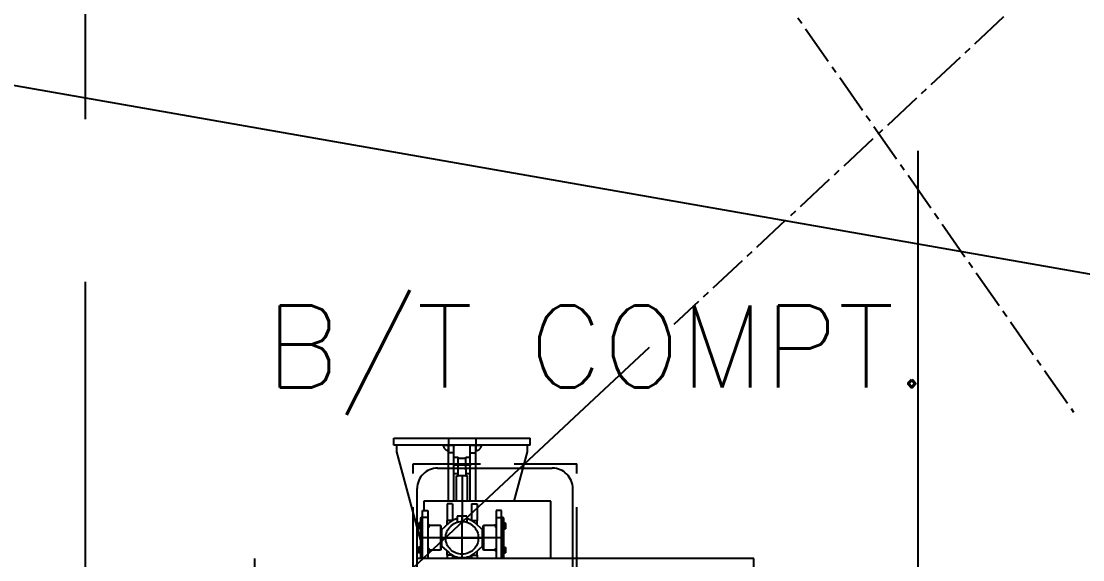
# Model space of a CAD drawing. Header units: millimetres. Extents: x 1638 to 3309, y -435 to 1865.
# Drawn here: x 2386.1 to 2406.12, y -368.13 to -357.96 of the extents above; entities that cross this region are included whole.
import ezdxf

# ---------------------------------------------------------------- set-up
doc = ezdxf.new("R2010")
doc.units = ezdxf.units.MM
doc.linetypes.add('CENTER2', pattern=[1.125, 0.75, -0.125, 0.125, -0.125])
doc.linetypes.add('HIDDEN', pattern=[9.525, 6.35, -3.175])
doc.layers.add('ballast', color=1, linetype='HIDDEN', lineweight=25)
doc.layers.add('Frame', color=243, linetype='Continuous')
doc.layers.add('RED-1', color=1, linetype='Continuous')
doc.styles.add('ROMANS', font='ROMANS.SHX')

# ---------------------------------------------------------------- blocks, each defined once
blk = doc.blocks.new('EXISTING BALLAST SYSTEM')
at = {"color": 8, "linetype": 'Continuous'}
for p, q in [((2387.307, -359.81), (2387.307, -338.734)), ((2403.019, -387.796), (2403.019, -360.404))]:
    blk.add_line(p, q, dxfattribs=at)
at = {"color": 8, "linetype": 'CENTER2'}
for p, q in [((2387.362, -338.734), (2405.949, -365.336)), ((2412.033, -350.97), (2398.409, -363.684))]:
    blk.add_line(p, q, dxfattribs=at)
at = {"color": 8, "linetype": 'HIDDEN'}
for p, q in [((2387.307, -388.278), (2387.307, -359.81)), ((2397.943, -364.119), (2387.307, -374.044)), ((2393.566, -368.403), (2393.566, -366.781)), ((2396.502, -368.403), (2396.502, -366.781))]:
    blk.add_line(p, q, dxfattribs=at)
at = {"color": 8}
for p, q in [((2393.126, -365.832), (2395.701, -365.832)), ((2393.126, -365.961), (2393.126, -365.832)), ((2394.162, -365.96), (2394.162, -365.841)), ((2394.677, -365.96), (2394.677, -365.841)), ((2395.701, -365.961), (2395.701, -365.832)), ((2395.701, -365.961), (2393.126, -365.961)), ((2393.183, -366.088), (2393.183, -365.961)), ((2394.043, -365.96), (2394.162, -365.96)), ((2394.156, -366.107), (2394.156, -365.961)), ((2394.162, -365.96), (2394.162, -365.96)), ((2394.162, -365.96), (2394.162, -365.96)), ((2394.162, -365.96), (2394.28, -365.96)), ((2394.162, -366.078), (2394.162, -365.96)), ((2394.259, -366.107), (2394.259, -365.961)), ((2394.559, -365.96), (2394.677, -365.96)), ((2394.568, -366.107), (2394.568, -365.961)), ((2394.671, -366.107), (2394.671, -365.961)), ((2394.677, -365.96), (2394.677, -365.96)), ((2394.677, -365.96), (2394.677, -365.96)), ((2394.677, -365.96), (2394.796, -365.96)), ((2394.677, -366.078), (2394.677, -365.96)), ((2395.644, -365.961), (2395.644, -366.088)), ((2393.631, -367.743), (2393.183, -366.088)), ((2394.156, -367.017), (2394.156, -366.107)), ((2394.259, -366.107), (2394.156, -366.107)), ((2394.259, -367.017), (2394.259, -366.107)), ((2394.259, -366.188), (2394.341, -366.188)), ((2394.341, -366.428), (2394.341, -366.188)), ((2394.486, -366.214), (2394.341, -366.214)), ((2394.486, -366.188), (2394.568, -366.188)), ((2394.486, -366.428), (2394.486, -366.188)), ((2394.568, -367.017), (2394.568, -366.107)), ((2394.568, -366.107), (2394.671, -366.107)), ((2394.671, -367.017), (2394.671, -366.107)), ((2395.644, -366.088), (2395.393, -367.017)), ((2394.583, -366.342), (2394.244, -366.342)), ((2394.486, -366.342), (2394.341, -366.342)), ((2394.341, -366.538), (2394.341, -366.428)), ((2394.486, -366.428), (2394.486, -366.538)), ((2394.259, -366.497), (2394.341, -366.497)), ((2394.31, -367.017), (2394.31, -366.538)), ((2394.31, -366.538), (2394.341, -366.538)), ((2394.486, -366.538), (2394.341, -366.538)), ((2394.413, -366.523), (2394.413, -367.432)), ((2394.486, -366.497), (2394.568, -366.497)), ((2394.486, -366.538), (2394.517, -366.538)), ((2394.517, -367.017), (2394.517, -366.538)), ((2396.088, -367.017), (2393.692, -367.017)), ((2393.692, -367.017), (2393.692, -367.198)), ((2394.233, -367.069), (2394.13, -367.069)), ((2394.13, -367.069), (2394.13, -367.385)), ((2394.233, -367.069), (2394.233, -367.385)), ((2394.594, -367.069), (2394.697, -367.069)), ((2394.594, -367.069), (2394.594, -367.385)), ((2394.697, -367.069), (2394.697, -367.385)), ((2396.088, -368.099), (2396.088, -367.017)), ((2393.667, -367.326), (2393.667, -367.198)), ((2393.667, -367.198), (2393.77, -367.198)), ((2393.77, -367.198), (2393.77, -367.326)), ((2395.057, -367.198), (2395.057, -367.326)), ((2395.16, -367.198), (2395.057, -367.198)), ((2395.16, -367.326), (2395.16, -367.198)), ((2393.592, -367.439), (2393.596, -367.431)), ((2393.592, -367.439), (2393.592, -367.485)), ((2393.627, -367.431), (2393.596, -367.431)), ((2393.627, -367.458), (2393.596, -367.458)), ((2393.627, -367.431), (2393.627, -367.458)), ((2393.627, -367.442), (2393.631, -367.442)), ((2393.627, -367.458), (2393.627, -367.512)), ((2393.631, -367.337), (2393.641, -367.326)), ((2393.631, -367.337), (2393.631, -367.713)), ((2393.667, -367.326), (2393.641, -367.326)), ((2393.641, -367.713), (2393.641, -367.326)), ((2393.667, -368.099), (2393.667, -367.326)), ((2393.77, -367.326), (2393.667, -367.326)), ((2393.77, -367.326), (2393.77, -368.099)), ((2393.77, -367.454), (2393.78, -367.454)), ((2393.785, -367.46), (2393.78, -367.454)), ((2393.78, -367.454), (2393.78, -367.516)), ((2393.785, -367.46), (2393.785, -367.51)), ((2394.163, -367.435), (2394.027, -367.558)), ((2394.233, -367.385), (2394.13, -367.385)), ((2394.13, -367.465), (2394.13, -367.385)), ((2394.233, -367.386), (2394.233, -367.385)), ((2394.323, -367.301), (2394.323, -367.417)), ((2394.413, -367.301), (2394.323, -367.301)), ((2394.504, -367.301), (2394.413, -367.301)), ((2394.413, -367.713), (2394.413, -367.324)), ((2394.504, -367.301), (2394.504, -367.417)), ((2394.594, -367.385), (2394.697, -367.385)), ((2394.594, -367.386), (2394.594, -367.385)), ((2394.8, -367.558), (2394.664, -367.435)), ((2394.697, -367.465), (2394.697, -367.385)), ((2395.042, -367.46), (2395.047, -367.454)), ((2395.042, -367.46), (2395.042, -367.51)), ((2395.047, -367.454), (2395.057, -367.454)), ((2395.047, -367.454), (2395.047, -367.516)), ((2395.057, -367.326), (2395.057, -368.099)), ((2395.057, -367.326), (2395.16, -367.326)), ((2395.16, -368.099), (2395.16, -367.326)), ((2395.186, -367.326), (2395.16, -367.326)), ((2395.196, -367.337), (2395.186, -367.326)), ((2395.186, -367.713), (2395.186, -367.326)), ((2395.196, -367.337), (2395.196, -367.713)), ((2395.196, -367.442), (2395.2, -367.442)), ((2395.2, -367.431), (2395.231, -367.431)), ((2395.2, -367.431), (2395.2, -367.458)), ((2395.2, -367.458), (2395.231, -367.458)), ((2395.2, -367.458), (2395.2, -367.512)), ((2395.235, -367.439), (2395.231, -367.431)), ((2395.235, -367.439), (2395.235, -367.485)), ((2393.592, -367.485), (2393.592, -367.531)), ((2393.592, -367.531), (2393.596, -367.539)), ((2393.627, -367.512), (2393.596, -367.512)), ((2393.627, -367.539), (2393.596, -367.539)), ((2393.627, -367.512), (2393.627, -367.539)), ((2393.627, -367.528), (2393.631, -367.528)), ((2393.77, -367.516), (2393.78, -367.516)), ((2393.785, -367.51), (2393.78, -367.516)), ((2394.007, -367.481), (2393.785, -367.481)), ((2394.017, -367.491), (2394.007, -367.481)), ((2394.007, -367.481), (2394.007, -367.713)), ((2394.017, -367.713), (2394.017, -367.491)), ((2394.017, -367.584), (2394.027, -367.584)), ((2394.027, -367.558), (2394.027, -367.867)), ((2394.8, -367.867), (2394.8, -367.558)), ((2394.8, -367.584), (2394.81, -367.584)), ((2394.81, -367.491), (2394.82, -367.481)), ((2394.81, -367.713), (2394.81, -367.491)), ((2395.042, -367.481), (2394.82, -367.481)), ((2394.82, -367.481), (2394.82, -367.713)), ((2395.042, -367.51), (2395.047, -367.516)), ((2395.047, -367.516), (2395.057, -367.516)), ((2395.196, -367.528), (2395.2, -367.528)), ((2395.2, -367.512), (2395.231, -367.512)), ((2395.2, -367.512), (2395.2, -367.539)), ((2395.2, -367.539), (2395.231, -367.539)), ((2395.235, -367.531), (2395.231, -367.539)), ((2395.235, -367.485), (2395.235, -367.531)), ((2395.202, -367.713), (2393.625, -367.713)), ((2393.631, -367.713), (2393.631, -368.089)), ((2393.641, -368.099), (2393.641, -367.713)), ((2394.007, -367.713), (2394.007, -367.944)), ((2394.017, -367.934), (2394.017, -367.713)), ((2394.017, -367.841), (2394.027, -367.841)), ((2394.025, -367.713), (2394.413, -367.713)), ((2394.027, -367.867), (2394.163, -367.99)), ((2394.413, -368.102), (2394.413, -367.713)), ((2394.413, -367.713), (2394.413, -367.713)), ((2394.413, -367.713), (2394.413, -367.713)), ((2394.413, -367.713), (2394.802, -367.713)), ((2394.664, -367.99), (2394.8, -367.867)), ((2394.8, -367.841), (2394.81, -367.841)), ((2394.81, -367.934), (2394.81, -367.713)), ((2394.82, -367.713), (2394.82, -367.944)), ((2395.186, -368.099), (2395.186, -367.713)), ((2395.196, -367.713), (2395.196, -368.089)), ((2393.592, -367.894), (2393.596, -367.887)), ((2393.592, -367.894), (2393.592, -367.987)), ((2393.592, -367.987), (2393.596, -367.994)), ((2393.627, -367.887), (2393.596, -367.887)), ((2393.596, -367.894), (2393.627, -367.894)), ((2393.627, -367.94), (2393.596, -367.94)), ((2393.627, -367.987), (2393.596, -367.987)), ((2393.627, -367.994), (2393.596, -367.994)), ((2393.627, -367.887), (2393.627, -367.894)), ((2393.627, -367.894), (2393.627, -367.94)), ((2393.627, -367.897), (2393.631, -367.897)), ((2393.627, -367.94), (2393.627, -367.987)), ((2393.627, -367.983), (2393.631, -367.983)), ((2393.627, -367.987), (2393.627, -367.994)), ((2393.77, -367.909), (2393.78, -367.909)), ((2393.77, -367.971), (2393.78, -367.971)), ((2393.785, -367.915), (2393.78, -367.909)), ((2393.78, -367.909), (2393.78, -367.971)), ((2393.785, -367.966), (2393.78, -367.971)), ((2393.785, -367.915), (2393.785, -367.966)), ((2394.007, -367.944), (2393.785, -367.944)), ((2394.017, -367.934), (2394.007, -367.944)), ((2394.13, -368.04), (2394.13, -367.96)), ((2394.13, -368.04), (2394.13, -368.099)), ((2394.233, -368.04), (2394.13, -368.04)), ((2394.233, -368.04), (2394.233, -368.099)), ((2394.233, -368.04), (2394.233, -368.04)), ((2394.594, -368.04), (2394.594, -368.099)), ((2394.594, -368.04), (2394.697, -368.04)), ((2394.594, -368.04), (2394.594, -368.04)), ((2394.697, -368.04), (2394.697, -367.96)), ((2394.697, -368.04), (2394.697, -368.099)), ((2394.81, -367.934), (2394.82, -367.944)), ((2395.042, -367.944), (2394.82, -367.944)), ((2395.042, -367.915), (2395.047, -367.909)), ((2395.042, -367.915), (2395.042, -367.966)), ((2395.042, -367.966), (2395.047, -367.971)), ((2395.047, -367.909), (2395.057, -367.909)), ((2395.047, -367.909), (2395.047, -367.971)), ((2395.047, -367.971), (2395.057, -367.971)), ((2395.196, -367.897), (2395.2, -367.897)), ((2395.196, -367.983), (2395.2, -367.983)), ((2395.2, -367.887), (2395.231, -367.887)), ((2395.2, -367.887), (2395.2, -367.894)), ((2395.2, -367.894), (2395.2, -367.94)), ((2395.231, -367.894), (2395.2, -367.894)), ((2395.2, -367.94), (2395.231, -367.94)), ((2395.2, -367.94), (2395.2, -367.987)), ((2395.2, -367.987), (2395.231, -367.987)), ((2395.2, -367.987), (2395.2, -367.994)), ((2395.2, -367.994), (2395.231, -367.994)), ((2395.235, -367.894), (2395.231, -367.887)), ((2395.235, -367.987), (2395.231, -367.994)), ((2395.235, -367.894), (2395.235, -367.987)), ((2399.915, -368.099), (2390.499, -368.099)), ((2390.499, -368.099), (2390.499, -368.614)), ((2393.631, -368.089), (2393.641, -368.099)), ((2395.196, -368.089), (2395.186, -368.099)), ((2399.915, -368.614), (2399.915, -368.099))]:
    blk.add_line(p, q, dxfattribs=at)
at = {"color": 8, "linetype": 'HIDDEN', "ltscale": 0.2}
for p, q in [((2393.489, -366.317), (2396.58, -366.317)), ((2393.489, -368.403), (2393.489, -366.317)), ((2396.58, -368.403), (2396.58, -366.317))]:
    blk.add_line(p, q, dxfattribs=at)
at = {"color": 8}
blk.add_circle((2394.413, -367.713), 0.309, dxfattribs=at)
for centre, radius, start, end in [((2394.162, -365.96), 0.103, 180.8972, 266.6795), ((2394.677, -365.96), 0.103, 266.6795, 359.1028), ((2394.413, -367.713), 0.373, 103.968, 132.0335), ((2394.413, -367.713), 0.373, 47.9665, 76.032), ((2394.413, -367.713), 0.373, 227.9665, 312.0335)]:
    blk.add_arc(centre, radius, start, end, dxfattribs=at)
at = {"color": 8, "linetype": 'HIDDEN'}
for centre, start, end in [((2393.952, -366.781), 90, 180), ((2396.116, -366.781), 0, 90)]:
    blk.add_arc(centre, 0.386, start, end, dxfattribs=at)
at = {"color": 8}
for points, weights in [([(2393.596, -367.458), (2393.588, -367.445), (2393.596, -367.431)], [1, 1.15455095302, 1]), ([(2393.592, -367.485), (2393.592, -367.473), (2393.596, -367.458)], [1, 1.0380269746, 1]), ([(2395.231, -367.458), (2395.239, -367.445), (2395.231, -367.431)], [1, 1.15455095302, 1]), ([(2395.235, -367.485), (2395.235, -367.473), (2395.231, -367.458)], [1, 1.0380269746, 1]), ([(2393.596, -367.512), (2393.592, -367.497), (2393.592, -367.485)], [1, 1.0380269746, 1]), ([(2393.596, -367.539), (2393.588, -367.525), (2393.596, -367.512)], [1, 1.15455095302, 1]), ([(2395.231, -367.512), (2395.235, -367.497), (2395.235, -367.485)], [1, 1.0380269746, 1]), ([(2395.231, -367.539), (2395.239, -367.525), (2395.231, -367.512)], [1, 1.15455095302, 1]), ([(2393.596, -367.94), (2393.588, -367.917), (2393.596, -367.894)], [1, 1.15455095302, 1]), ([(2393.596, -367.894), (2393.592, -367.894), (2393.592, -367.894)], [1, 1.0380269746, 1]), ([(2393.596, -367.987), (2393.588, -367.963), (2393.596, -367.94)], [1, 1.15455095302, 1]), ([(2393.592, -367.987), (2393.592, -367.987), (2393.596, -367.987)], [1, 1.0380269746, 1]), ([(2393.593, -367.894), (2393.594, -367.891), (2393.596, -367.887)], [1.05872446144, 1.03941337766, 1]), ([(2393.596, -367.994), (2393.594, -367.99), (2393.593, -367.987)], [1, 1.03941337766, 1.05872446144]), ([(2395.234, -367.894), (2395.233, -367.891), (2395.231, -367.887)], [1.05872446144, 1.03941337766, 1]), ([(2395.231, -367.94), (2395.239, -367.917), (2395.231, -367.894)], [1, 1.15455095302, 1]), ([(2395.231, -367.894), (2395.235, -367.894), (2395.235, -367.894)], [1, 1.0380269746, 1]), ([(2395.231, -367.987), (2395.239, -367.963), (2395.231, -367.94)], [1, 1.15455095302, 1]), ([(2395.235, -367.987), (2395.235, -367.987), (2395.231, -367.987)], [1, 1.0380269746, 1]), ([(2395.231, -367.994), (2395.233, -367.99), (2395.234, -367.987)], [1, 1.03941337766, 1.05872446144])]:
    blk.add_rational_spline(points, weights, degree=2, dxfattribs=at)
at = {"layer": 'Frame', "color": 8}
blk.add_line((2393.952, -366.394), (2396.116, -366.394), dxfattribs=at)
at = {"layer": 'RED-1', "color": 8}
blk.add_line((2382.671, -358.59), (2412.033, -363.742), dxfattribs=at)
at = {"color": 8, "linetype": 'Continuous', "style": 'ROMANS'}
blk.add_text('B/T COMPT.', height=1.5454, dxfattribs=at).set_placement((2390.71, -364.873))

msp = doc.modelspace()

# ---------------------------------------------------------------- block references
at = {"layer": 'ballast'}
msp.add_blockref('EXISTING BALLAST SYSTEM', (0, 0), dxfattribs=at)

doc.saveas('drawing.dxf')
